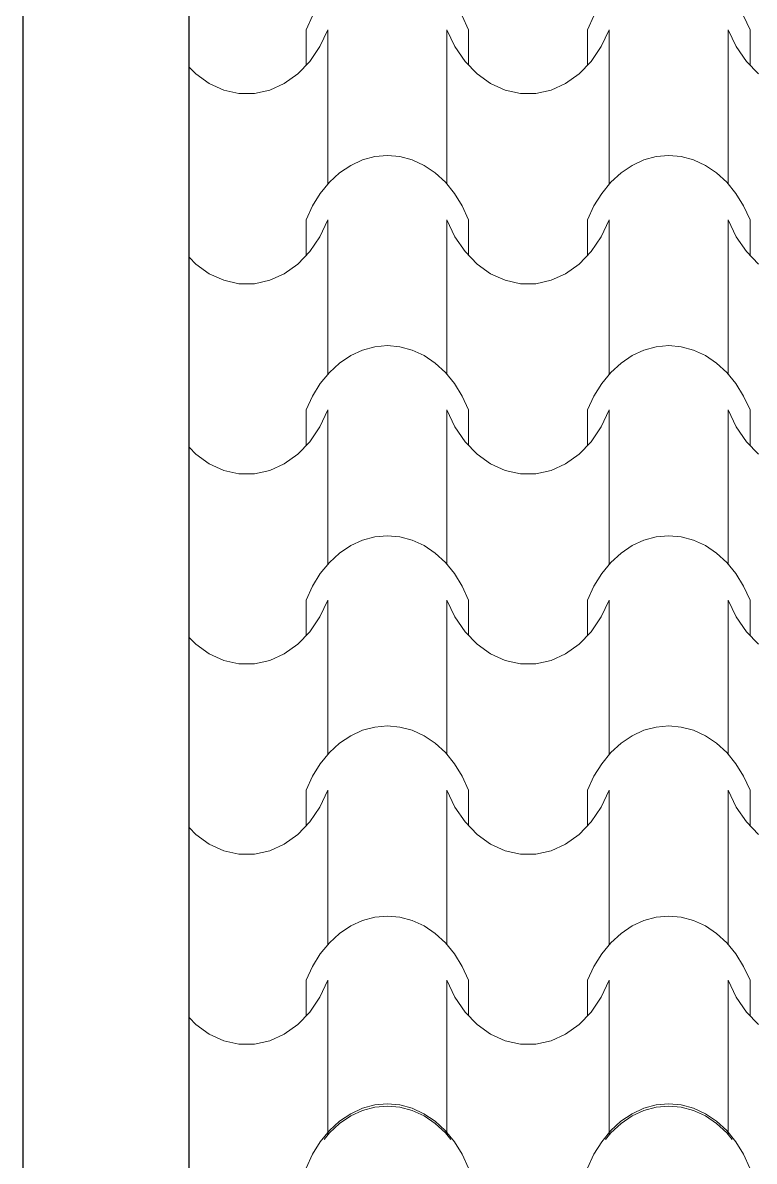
# Model space of a CAD drawing. Header units: millimetres. Extents: x 42452 to 2852333, y -419346 to 834876.
# Drawn here: x 2619026 to 2620782, y 657131 to 659864 of the extents above; entities that cross this region are included whole.
import ezdxf

# ---------------------------------------------------------------- set-up
doc = ezdxf.new("R2010")
doc.units = ezdxf.units.MM
doc.layers.add('M-2 keramitin shtrixi_Ном._пера__21_Pen_No__1', color=7, linetype='Continuous', lineweight=15)
doc.layers.add('memar', color=7, linetype='Continuous', lineweight=25)

# ---------------------------------------------------------------- blocks, each defined once
blk = doc.blocks.new('*X17')
at = {"layer": 'M-2 keramitin shtrixi_Ном._пера__21_Pen_No__1', "color": 7, "linetype": 'Continuous', "lineweight": 15}
for p, q in [((-266580.7, -1353510.1), (-266580.7, -1353428.7)), ((-266295.2, -1353510.1), (-266295.2, -1353428.7)), ((-265905.2, -1353510.1), (-265905.2, -1353428.7)), ((-265619.6, -1353510.1), (-265619.6, -1353428.7)), ((-266552.7, -1353483.6), (-266526, -1353465.7)), ((-266526, -1353465.7), (-266497.6, -1353452.6)), ((-266497.6, -1353452.6), (-266468.1, -1353444.6)), ((-266468.1, -1353444.6), (-266438, -1353441.9)), ((-266438, -1353441.9), (-266407.9, -1353444.6)), ((-266407.9, -1353444.6), (-266378.4, -1353452.6)), ((-266378.4, -1353452.6), (-266350, -1353465.7)), ((-266350, -1353465.7), (-266323.3, -1353483.6)), ((-265877.1, -1353483.6), (-265850.4, -1353465.7)), ((-265850.4, -1353465.7), (-265822, -1353452.6)), ((-265822, -1353452.6), (-265792.5, -1353444.6)), ((-265792.5, -1353444.6), (-265762.4, -1353441.9)), ((-265762.4, -1353441.9), (-265732.3, -1353444.6)), ((-265732.3, -1353444.6), (-265702.8, -1353452.6)), ((-265702.8, -1353452.6), (-265674.4, -1353465.7)), ((-265674.4, -1353465.7), (-265647.7, -1353483.6)), ((-266577.1, -1353506.2), (-266552.7, -1353483.6)), ((-266323.3, -1353483.6), (-266298.8, -1353506.2)), ((-265901.6, -1353506.2), (-265877.1, -1353483.6)), ((-265647.7, -1353483.6), (-265623.2, -1353506.2)), ((-266599, -1353532.8), (-266577.1, -1353506.2)), ((-266298.8, -1353506.2), (-266277, -1353532.8)), ((-265923.4, -1353532.8), (-265901.6, -1353506.2)), ((-265623.2, -1353506.2), (-265601.4, -1353532.8)), ((-266617.7, -1353563), (-266599, -1353532.8)), ((-266277, -1353532.8), (-266258.2, -1353563)), ((-265942.1, -1353563), (-265923.4, -1353532.8)), ((-265601.4, -1353532.8), (-265582.7, -1353563)), ((-266633, -1353596.3), (-266617.7, -1353563)), ((-266258.2, -1353563), (-266243, -1353596.3)), ((-265957.4, -1353596.3), (-265942.1, -1353563)), ((-265582.7, -1353563), (-265567.4, -1353596.3)), ((-266633, -1359985.1), (-266617.7, -1359951.9)), ((-266258.2, -1359951.9), (-266243, -1359985.1)), ((-265957.4, -1359985.1), (-265942.1, -1359951.9)), ((-265582.7, -1359951.9), (-265567.4, -1359985.1)), ((-266633, -1360070.2), (-266633, -1359985.1)), ((-266580.7, -1359985.1), (-266600.1, -1360025.6)), ((-266580.7, -1360170.2), (-266580.7, -1359985.1)), ((-266295.2, -1360170.2), (-266295.2, -1359985.1)), ((-266275.9, -1360025.6), (-266295.2, -1359985.1)), ((-266243, -1360070.2), (-266243, -1359985.1)), ((-265957.4, -1360070.2), (-265957.4, -1359985.1)), ((-265905.2, -1359985.1), (-265924.5, -1360025.6)), ((-265905.2, -1360170.2), (-265905.2, -1359985.1)), ((-265619.6, -1360170.2), (-265619.6, -1359985.1)), ((-265600.3, -1360025.6), (-265619.6, -1359985.1)), ((-265567.4, -1360070.2), (-265567.4, -1359985.1)), ((-266600.1, -1360025.6), (-266624.5, -1360061.4)), ((-266251.5, -1360061.4), (-266275.9, -1360025.6)), ((-265924.5, -1360025.6), (-265948.9, -1360061.4)), ((-265575.9, -1360061.4), (-265600.3, -1360025.6)), ((-266898.2, -1360091.3), (-266913.4, -1360075.5)), ((-266624.5, -1360061.4), (-266653.3, -1360091.3)), ((-266222.7, -1360091.3), (-266251.5, -1360061.4)), ((-265948.9, -1360061.4), (-265977.7, -1360091.3)), ((-265547.1, -1360091.3), (-265575.9, -1360061.4)), ((-266865.9, -1360114.5), (-266898.2, -1360091.3)), ((-266653.3, -1360091.3), (-266685.6, -1360114.5)), ((-266190.3, -1360114.5), (-266222.7, -1360091.3)), ((-265977.7, -1360091.3), (-266010.1, -1360114.5)), ((-266830.9, -1360130.4), (-266865.9, -1360114.5)), ((-266794.3, -1360138.4), (-266830.9, -1360130.4)), ((-266720.6, -1360130.4), (-266757.2, -1360138.4)), ((-266685.6, -1360114.5), (-266720.6, -1360130.4)), ((-266155.3, -1360130.4), (-266190.3, -1360114.5)), ((-266118.7, -1360138.4), (-266155.3, -1360130.4)), ((-266045.1, -1360130.4), (-266081.6, -1360138.4)), ((-266010.1, -1360114.5), (-266045.1, -1360130.4)), ((-266775.7, -1360138.4), (-266794.3, -1360138.4)), ((-266757.2, -1360138.4), (-266775.7, -1360138.4)), ((-266100.2, -1360138.4), (-266118.7, -1360138.4)), ((-266081.6, -1360138.4), (-266100.2, -1360138.4)), ((-266580.7, -1360355.3), (-266580.7, -1360170.2)), ((-266295.2, -1360355.3), (-266295.2, -1360170.2)), ((-265905.2, -1360355.3), (-265905.2, -1360170.2)), ((-265619.6, -1360355.3), (-265619.6, -1360170.2)), ((-266526, -1360310.9), (-266497.6, -1360297.8)), ((-266497.6, -1360297.8), (-266468.1, -1360289.8)), ((-266468.1, -1360289.8), (-266438, -1360287.2)), ((-266438, -1360287.2), (-266407.9, -1360289.8)), ((-266407.9, -1360289.8), (-266378.4, -1360297.8)), ((-266378.4, -1360297.8), (-266350, -1360310.9)), ((-265850.4, -1360310.9), (-265822, -1360297.8)), ((-265822, -1360297.8), (-265792.5, -1360289.8)), ((-265792.5, -1360289.8), (-265762.4, -1360287.2)), ((-265762.4, -1360287.2), (-265732.3, -1360289.8)), ((-265732.3, -1360289.8), (-265702.8, -1360297.8)), ((-265702.8, -1360297.8), (-265674.4, -1360310.9)), ((-266552.7, -1360328.9), (-266526, -1360310.9)), ((-266350, -1360310.9), (-266323.3, -1360328.9)), ((-265877.1, -1360328.9), (-265850.4, -1360310.9)), ((-265674.4, -1360310.9), (-265647.7, -1360328.9)), ((-266599, -1360378), (-266577.1, -1360351.4)), ((-266577.1, -1360351.4), (-266552.7, -1360328.9)), ((-266323.3, -1360328.9), (-266298.8, -1360351.4)), ((-266298.8, -1360351.4), (-266277, -1360378)), ((-265923.4, -1360378), (-265901.6, -1360351.4)), ((-265901.6, -1360351.4), (-265877.1, -1360328.9)), ((-265647.7, -1360328.9), (-265623.2, -1360351.4)), ((-265623.2, -1360351.4), (-265601.4, -1360378)), ((-266617.7, -1360408.2), (-266599, -1360378)), ((-266277, -1360378), (-266258.2, -1360408.2)), ((-265942.1, -1360408.2), (-265923.4, -1360378)), ((-265601.4, -1360378), (-265582.7, -1360408.2)), ((-266633, -1360441.5), (-266617.7, -1360408.2)), ((-266258.2, -1360408.2), (-266243, -1360441.5)), ((-265957.4, -1360441.5), (-265942.1, -1360408.2)), ((-265582.7, -1360408.2), (-265567.4, -1360441.5)), ((-266633, -1360526.6), (-266633, -1360441.5)), ((-266580.7, -1360441.5), (-266600.1, -1360482)), ((-266580.7, -1360626.6), (-266580.7, -1360441.5)), ((-266295.2, -1360626.6), (-266295.2, -1360441.5)), ((-266275.9, -1360482), (-266295.2, -1360441.5)), ((-266243, -1360526.6), (-266243, -1360441.5)), ((-265957.4, -1360526.6), (-265957.4, -1360441.5)), ((-265905.2, -1360441.5), (-265924.5, -1360482)), ((-265905.2, -1360626.6), (-265905.2, -1360441.5)), ((-265619.6, -1360626.6), (-265619.6, -1360441.5)), ((-265600.3, -1360482), (-265619.6, -1360441.5)), ((-265567.4, -1360526.6), (-265567.4, -1360441.5)), ((-266600.1, -1360482), (-266624.5, -1360517.7)), ((-266251.5, -1360517.7), (-266275.9, -1360482)), ((-265924.5, -1360482), (-265948.9, -1360517.7)), ((-265575.9, -1360517.7), (-265600.3, -1360482)), ((-266624.5, -1360517.7), (-266653.3, -1360547.6)), ((-266222.7, -1360547.6), (-266251.5, -1360517.7)), ((-265948.9, -1360517.7), (-265977.7, -1360547.6)), ((-265547.1, -1360547.6), (-265575.9, -1360517.7)), ((-266898.2, -1360547.6), (-266913.4, -1360531.8)), ((-266865.9, -1360570.9), (-266898.2, -1360547.6)), ((-266830.9, -1360586.7), (-266865.9, -1360570.9)), ((-266685.6, -1360570.9), (-266720.6, -1360586.7)), ((-266653.3, -1360547.6), (-266685.6, -1360570.9)), ((-266190.3, -1360570.9), (-266222.7, -1360547.6)), ((-266155.3, -1360586.7), (-266190.3, -1360570.9)), ((-266010.1, -1360570.9), (-266045.1, -1360586.7)), ((-265977.7, -1360547.6), (-266010.1, -1360570.9)), ((-266794.3, -1360594.8), (-266830.9, -1360586.7)), ((-266775.7, -1360594.8), (-266794.3, -1360594.8)), ((-266757.2, -1360594.8), (-266775.7, -1360594.8)), ((-266720.6, -1360586.7), (-266757.2, -1360594.8)), ((-266118.7, -1360594.8), (-266155.3, -1360586.7)), ((-266100.2, -1360594.8), (-266118.7, -1360594.8)), ((-266081.6, -1360594.8), (-266100.2, -1360594.8)), ((-266045.1, -1360586.7), (-266081.6, -1360594.8)), ((-266580.7, -1360811.6), (-266580.7, -1360626.6)), ((-266295.2, -1360811.6), (-266295.2, -1360626.6)), ((-265905.2, -1360811.6), (-265905.2, -1360626.6)), ((-265619.6, -1360811.6), (-265619.6, -1360626.6)), ((-266526, -1360767.2), (-266497.6, -1360754.1)), ((-266497.6, -1360754.1), (-266468.1, -1360746.2)), ((-266468.1, -1360746.2), (-266438, -1360743.5)), ((-266438, -1360743.5), (-266407.9, -1360746.2)), ((-266407.9, -1360746.2), (-266378.4, -1360754.1)), ((-266378.4, -1360754.1), (-266350, -1360767.2)), ((-265850.4, -1360767.2), (-265822, -1360754.1)), ((-265822, -1360754.1), (-265792.5, -1360746.2)), ((-265792.5, -1360746.2), (-265762.4, -1360743.5)), ((-265762.4, -1360743.5), (-265732.3, -1360746.2)), ((-265732.3, -1360746.2), (-265702.8, -1360754.1)), ((-265702.8, -1360754.1), (-265674.4, -1360767.2)), ((-266577.1, -1360807.7), (-266552.7, -1360785.2)), ((-266552.7, -1360785.2), (-266526, -1360767.2)), ((-266350, -1360767.2), (-266323.3, -1360785.2)), ((-266323.3, -1360785.2), (-266298.8, -1360807.7)), ((-265901.6, -1360807.7), (-265877.1, -1360785.2)), ((-265877.1, -1360785.2), (-265850.4, -1360767.2)), ((-265674.4, -1360767.2), (-265647.7, -1360785.2)), ((-265647.7, -1360785.2), (-265623.2, -1360807.7)), ((-266599, -1360834.4), (-266577.1, -1360807.7)), ((-266298.8, -1360807.7), (-266277, -1360834.4)), ((-265923.4, -1360834.4), (-265901.6, -1360807.7)), ((-265623.2, -1360807.7), (-265601.4, -1360834.4)), ((-266617.7, -1360864.6), (-266599, -1360834.4)), ((-266277, -1360834.4), (-266258.2, -1360864.6)), ((-265942.1, -1360864.6), (-265923.4, -1360834.4)), ((-265601.4, -1360834.4), (-265582.7, -1360864.6)), ((-266633, -1360897.8), (-266617.7, -1360864.6)), ((-266258.2, -1360864.6), (-266243, -1360897.8)), ((-265957.4, -1360897.8), (-265942.1, -1360864.6)), ((-265582.7, -1360864.6), (-265567.4, -1360897.8)), ((-266633, -1360982.9), (-266633, -1360897.8)), ((-266580.7, -1360897.8), (-266600.1, -1360938.3)), ((-266580.7, -1361082.9), (-266580.7, -1360897.8)), ((-266295.2, -1361082.9), (-266295.2, -1360897.8)), ((-266275.9, -1360938.3), (-266295.2, -1360897.8)), ((-266243, -1360982.9), (-266243, -1360897.8)), ((-265957.4, -1360982.9), (-265957.4, -1360897.8)), ((-265905.2, -1360897.8), (-265924.5, -1360938.3)), ((-265905.2, -1361082.9), (-265905.2, -1360897.8)), ((-265619.6, -1361082.9), (-265619.6, -1360897.8)), ((-265600.3, -1360938.3), (-265619.6, -1360897.8)), ((-265567.4, -1360982.9), (-265567.4, -1360897.8)), ((-266600.1, -1360938.3), (-266624.5, -1360974.1)), ((-266251.5, -1360974.1), (-266275.9, -1360938.3)), ((-265924.5, -1360938.3), (-265948.9, -1360974.1)), ((-265575.9, -1360974.1), (-265600.3, -1360938.3)), ((-266624.5, -1360974.1), (-266653.3, -1361004)), ((-266222.7, -1361004), (-266251.5, -1360974.1)), ((-265948.9, -1360974.1), (-265977.7, -1361004)), ((-265547.1, -1361004), (-265575.9, -1360974.1)), ((-266898.2, -1361004), (-266913.4, -1360988.2)), ((-266865.9, -1361027.2), (-266898.2, -1361004)), ((-266653.3, -1361004), (-266685.6, -1361027.2)), ((-266190.3, -1361027.2), (-266222.7, -1361004)), ((-265977.7, -1361004), (-266010.1, -1361027.2)), ((-266830.9, -1361043.1), (-266865.9, -1361027.2)), ((-266685.6, -1361027.2), (-266720.6, -1361043.1)), ((-266155.3, -1361043.1), (-266190.3, -1361027.2)), ((-266010.1, -1361027.2), (-266045.1, -1361043.1)), ((-266794.3, -1361051.1), (-266830.9, -1361043.1)), ((-266775.7, -1361051.1), (-266794.3, -1361051.1)), ((-266757.2, -1361051.1), (-266775.7, -1361051.1)), ((-266720.6, -1361043.1), (-266757.2, -1361051.1)), ((-266118.7, -1361051.1), (-266155.3, -1361043.1)), ((-266100.2, -1361051.1), (-266118.7, -1361051.1)), ((-266081.6, -1361051.1), (-266100.2, -1361051.1)), ((-266045.1, -1361043.1), (-266081.6, -1361051.1)), ((-266580.7, -1361268), (-266580.7, -1361082.9)), ((-266295.2, -1361268), (-266295.2, -1361082.9)), ((-265905.2, -1361268), (-265905.2, -1361082.9)), ((-265619.6, -1361268), (-265619.6, -1361082.9)), ((-266468.1, -1361202.5), (-266438, -1361199.9)), ((-266438, -1361199.9), (-266407.9, -1361202.5)), ((-265792.5, -1361202.5), (-265762.4, -1361199.9)), ((-265762.4, -1361199.9), (-265732.3, -1361202.5)), ((-266552.7, -1361241.6), (-266526, -1361223.6)), ((-266526, -1361223.6), (-266497.6, -1361210.5)), ((-266497.6, -1361210.5), (-266468.1, -1361202.5)), ((-266407.9, -1361202.5), (-266378.4, -1361210.5)), ((-266378.4, -1361210.5), (-266350, -1361223.6)), ((-266350, -1361223.6), (-266323.3, -1361241.6)), ((-265877.1, -1361241.6), (-265850.4, -1361223.6)), ((-265850.4, -1361223.6), (-265822, -1361210.5)), ((-265822, -1361210.5), (-265792.5, -1361202.5)), ((-265732.3, -1361202.5), (-265702.8, -1361210.5)), ((-265702.8, -1361210.5), (-265674.4, -1361223.6)), ((-265674.4, -1361223.6), (-265647.7, -1361241.6)), ((-266577.1, -1361264.1), (-266552.7, -1361241.6)), ((-266323.3, -1361241.6), (-266298.8, -1361264.1)), ((-265901.6, -1361264.1), (-265877.1, -1361241.6)), ((-265647.7, -1361241.6), (-265623.2, -1361264.1)), ((-266599, -1361290.7), (-266577.1, -1361264.1)), ((-266298.8, -1361264.1), (-266277, -1361290.7)), ((-265923.4, -1361290.7), (-265901.6, -1361264.1)), ((-265623.2, -1361264.1), (-265601.4, -1361290.7)), ((-266617.7, -1361320.9), (-266599, -1361290.7)), ((-266277, -1361290.7), (-266258.2, -1361320.9)), ((-265942.1, -1361320.9), (-265923.4, -1361290.7)), ((-265601.4, -1361290.7), (-265582.7, -1361320.9)), ((-266633, -1361354.2), (-266617.7, -1361320.9)), ((-266258.2, -1361320.9), (-266243, -1361354.2)), ((-265957.4, -1361354.2), (-265942.1, -1361320.9)), ((-265582.7, -1361320.9), (-265567.4, -1361354.2)), ((-266633, -1361439.3), (-266633, -1361354.2)), ((-266580.7, -1361354.2), (-266600.1, -1361394.7)), ((-266580.7, -1361539.3), (-266580.7, -1361354.2)), ((-266295.2, -1361539.3), (-266295.2, -1361354.2)), ((-266275.9, -1361394.7), (-266295.2, -1361354.2)), ((-266243, -1361439.3), (-266243, -1361354.2)), ((-265957.4, -1361439.3), (-265957.4, -1361354.2)), ((-265905.2, -1361354.2), (-265924.5, -1361394.7)), ((-265905.2, -1361539.3), (-265905.2, -1361354.2)), ((-265619.6, -1361539.3), (-265619.6, -1361354.2)), ((-265600.3, -1361394.7), (-265619.6, -1361354.2)), ((-265567.4, -1361439.3), (-265567.4, -1361354.2)), ((-266600.1, -1361394.7), (-266624.5, -1361430.4)), ((-266251.5, -1361430.4), (-266275.9, -1361394.7)), ((-265924.5, -1361394.7), (-265948.9, -1361430.4)), ((-265575.9, -1361430.4), (-265600.3, -1361394.7)), ((-266898.2, -1361460.3), (-266913.4, -1361444.5)), ((-266624.5, -1361430.4), (-266653.3, -1361460.3)), ((-266222.7, -1361460.3), (-266251.5, -1361430.4)), ((-265948.9, -1361430.4), (-265977.7, -1361460.3)), ((-265547.1, -1361460.3), (-265575.9, -1361430.4)), ((-266865.9, -1361483.6), (-266898.2, -1361460.3)), ((-266653.3, -1361460.3), (-266685.6, -1361483.6)), ((-266190.3, -1361483.6), (-266222.7, -1361460.3)), ((-265977.7, -1361460.3), (-266010.1, -1361483.6)), ((-266830.9, -1361499.4), (-266865.9, -1361483.6)), ((-266794.3, -1361507.5), (-266830.9, -1361499.4)), ((-266720.6, -1361499.4), (-266757.2, -1361507.5)), ((-266685.6, -1361483.6), (-266720.6, -1361499.4)), ((-266155.3, -1361499.4), (-266190.3, -1361483.6)), ((-266118.7, -1361507.5), (-266155.3, -1361499.4)), ((-266045.1, -1361499.4), (-266081.6, -1361507.5)), ((-266010.1, -1361483.6), (-266045.1, -1361499.4)), ((-266775.7, -1361507.5), (-266794.3, -1361507.5)), ((-266757.2, -1361507.5), (-266775.7, -1361507.5)), ((-266100.2, -1361507.5), (-266118.7, -1361507.5)), ((-266081.6, -1361507.5), (-266100.2, -1361507.5)), ((-266580.7, -1361724.3), (-266580.7, -1361539.3)), ((-266295.2, -1361724.3), (-266295.2, -1361539.3)), ((-265905.2, -1361724.3), (-265905.2, -1361539.3)), ((-265619.6, -1361724.3), (-265619.6, -1361539.3)), ((-266497.6, -1361666.8), (-266468.1, -1361658.9)), ((-266468.1, -1361658.9), (-266438, -1361656.2)), ((-266438, -1361656.2), (-266407.9, -1361658.9)), ((-266407.9, -1361658.9), (-266378.4, -1361666.8)), ((-265822, -1361666.8), (-265792.5, -1361658.9)), ((-265792.5, -1361658.9), (-265762.4, -1361656.2)), ((-265762.4, -1361656.2), (-265732.3, -1361658.9)), ((-265732.3, -1361658.9), (-265702.8, -1361666.8)), ((-266552.7, -1361697.9), (-266526, -1361679.9)), ((-266526, -1361679.9), (-266497.6, -1361666.8)), ((-266378.4, -1361666.8), (-266350, -1361679.9)), ((-266350, -1361679.9), (-266323.3, -1361697.9)), ((-265877.1, -1361697.9), (-265850.4, -1361679.9)), ((-265850.4, -1361679.9), (-265822, -1361666.8)), ((-265702.8, -1361666.8), (-265674.4, -1361679.9)), ((-265674.4, -1361679.9), (-265647.7, -1361697.9)), ((-266599, -1361747.1), (-266577.1, -1361720.4)), ((-266577.1, -1361720.4), (-266552.7, -1361697.9)), ((-266323.3, -1361697.9), (-266298.8, -1361720.4)), ((-266298.8, -1361720.4), (-266277, -1361747.1)), ((-265923.4, -1361747.1), (-265901.6, -1361720.4)), ((-265901.6, -1361720.4), (-265877.1, -1361697.9)), ((-265647.7, -1361697.9), (-265623.2, -1361720.4)), ((-265623.2, -1361720.4), (-265601.4, -1361747.1)), ((-266617.7, -1361777.3), (-266599, -1361747.1)), ((-266277, -1361747.1), (-266258.2, -1361777.3)), ((-265942.1, -1361777.3), (-265923.4, -1361747.1)), ((-265601.4, -1361747.1), (-265582.7, -1361777.3)), ((-266633, -1361810.5), (-266617.7, -1361777.3)), ((-266258.2, -1361777.3), (-266243, -1361810.5)), ((-265957.4, -1361810.5), (-265942.1, -1361777.3)), ((-265582.7, -1361777.3), (-265567.4, -1361810.5)), ((-266633, -1361895.6), (-266633, -1361810.5)), ((-266580.7, -1361810.5), (-266600.1, -1361851)), ((-266580.7, -1361995.6), (-266580.7, -1361810.5)), ((-266295.2, -1361995.6), (-266295.2, -1361810.5)), ((-266275.9, -1361851), (-266295.2, -1361810.5)), ((-266243, -1361895.6), (-266243, -1361810.5)), ((-265957.4, -1361895.6), (-265957.4, -1361810.5)), ((-265905.2, -1361810.5), (-265924.5, -1361851)), ((-265905.2, -1361995.6), (-265905.2, -1361810.5)), ((-265619.6, -1361995.6), (-265619.6, -1361810.5)), ((-265600.3, -1361851), (-265619.6, -1361810.5)), ((-265567.4, -1361895.6), (-265567.4, -1361810.5)), ((-266600.1, -1361851), (-266624.5, -1361886.8)), ((-266251.5, -1361886.8), (-266275.9, -1361851)), ((-265924.5, -1361851), (-265948.9, -1361886.8)), ((-265575.9, -1361886.8), (-265600.3, -1361851)), ((-266898.2, -1361916.7), (-266913.4, -1361900.9)), ((-266624.5, -1361886.8), (-266653.3, -1361916.7)), ((-266222.7, -1361916.7), (-266251.5, -1361886.8)), ((-265948.9, -1361886.8), (-265977.7, -1361916.7)), ((-265547.1, -1361916.7), (-265575.9, -1361886.8)), ((-266865.9, -1361939.9), (-266898.2, -1361916.7)), ((-266653.3, -1361916.7), (-266685.6, -1361939.9)), ((-266190.3, -1361939.9), (-266222.7, -1361916.7)), ((-265977.7, -1361916.7), (-266010.1, -1361939.9)), ((-266830.9, -1361955.8), (-266865.9, -1361939.9)), ((-266794.3, -1361963.8), (-266830.9, -1361955.8)), ((-266775.7, -1361963.8), (-266794.3, -1361963.8)), ((-266757.2, -1361963.8), (-266775.7, -1361963.8)), ((-266720.6, -1361955.8), (-266757.2, -1361963.8)), ((-266685.6, -1361939.9), (-266720.6, -1361955.8)), ((-266155.3, -1361955.8), (-266190.3, -1361939.9)), ((-266118.7, -1361963.8), (-266155.3, -1361955.8)), ((-266100.2, -1361963.8), (-266118.7, -1361963.8)), ((-266081.6, -1361963.8), (-266100.2, -1361963.8)), ((-266045.1, -1361955.8), (-266081.6, -1361963.8)), ((-266010.1, -1361939.9), (-266045.1, -1361955.8)), ((-266580.7, -1362180.7), (-266580.7, -1361995.6)), ((-266295.2, -1362180.7), (-266295.2, -1361995.6)), ((-265905.2, -1362180.7), (-265905.2, -1361995.6)), ((-265619.6, -1362180.7), (-265619.6, -1361995.6)), ((-266526, -1362136.3), (-266497.6, -1362123.2)), ((-266497.6, -1362123.2), (-266468.1, -1362115.2)), ((-266468.1, -1362115.2), (-266438, -1362112.6)), ((-266438, -1362112.6), (-266407.9, -1362115.2)), ((-266407.9, -1362115.2), (-266378.4, -1362123.2)), ((-266378.4, -1362123.2), (-266350, -1362136.3)), ((-265850.4, -1362136.3), (-265822, -1362123.2)), ((-265822, -1362123.2), (-265792.5, -1362115.2)), ((-265792.5, -1362115.2), (-265762.4, -1362112.6)), ((-265762.4, -1362112.6), (-265732.3, -1362115.2)), ((-265732.3, -1362115.2), (-265702.8, -1362123.2)), ((-265702.8, -1362123.2), (-265674.4, -1362136.3)), ((-266577.1, -1362176.8), (-266552.7, -1362154.3)), ((-266552.7, -1362154.3), (-266526, -1362136.3)), ((-266350, -1362136.3), (-266323.3, -1362154.3)), ((-266323.3, -1362154.3), (-266298.8, -1362176.8)), ((-265901.6, -1362176.8), (-265877.1, -1362154.3)), ((-265877.1, -1362154.3), (-265850.4, -1362136.3)), ((-265674.4, -1362136.3), (-265647.7, -1362154.3)), ((-265647.7, -1362154.3), (-265623.2, -1362176.8)), ((-266599, -1362203.4), (-266577.1, -1362176.8)), ((-266298.8, -1362176.8), (-266277, -1362203.4)), ((-265923.4, -1362203.4), (-265901.6, -1362176.8)), ((-265623.2, -1362176.8), (-265601.4, -1362203.4)), ((-266617.7, -1362233.6), (-266599, -1362203.4)), ((-266277, -1362203.4), (-266258.2, -1362233.6)), ((-265942.1, -1362233.6), (-265923.4, -1362203.4)), ((-265601.4, -1362203.4), (-265582.7, -1362233.6)), ((-266633, -1362266.9), (-266617.7, -1362233.6)), ((-266258.2, -1362233.6), (-266243, -1362266.9)), ((-265957.4, -1362266.9), (-265942.1, -1362233.6)), ((-265582.7, -1362233.6), (-265567.4, -1362266.9)), ((-266633, -1362352), (-266633, -1362266.9)), ((-266580.7, -1362266.9), (-266600.1, -1362307.4)), ((-266580.7, -1362452), (-266580.7, -1362266.9)), ((-266295.2, -1362452), (-266295.2, -1362266.9)), ((-266275.9, -1362307.4), (-266295.2, -1362266.9)), ((-266243, -1362352), (-266243, -1362266.9)), ((-265957.4, -1362352), (-265957.4, -1362266.9)), ((-265905.2, -1362266.9), (-265924.5, -1362307.4)), ((-265905.2, -1362452), (-265905.2, -1362266.9)), ((-265619.6, -1362452), (-265619.6, -1362266.9)), ((-265600.3, -1362307.4), (-265619.6, -1362266.9)), ((-265567.4, -1362352), (-265567.4, -1362266.9)), ((-266600.1, -1362307.4), (-266624.5, -1362343.1)), ((-266251.5, -1362343.1), (-266275.9, -1362307.4)), ((-265924.5, -1362307.4), (-265948.9, -1362343.1)), ((-265575.9, -1362343.1), (-265600.3, -1362307.4)), ((-266624.5, -1362343.1), (-266653.3, -1362373)), ((-266222.7, -1362373), (-266251.5, -1362343.1)), ((-265948.9, -1362343.1), (-265977.7, -1362373)), ((-265547.1, -1362373), (-265575.9, -1362343.1)), ((-266898.2, -1362373), (-266913.4, -1362357.2)), ((-266865.9, -1362396.3), (-266898.2, -1362373)), ((-266653.3, -1362373), (-266685.6, -1362396.3)), ((-266190.3, -1362396.3), (-266222.7, -1362373)), ((-265977.7, -1362373), (-266010.1, -1362396.3)), ((-266830.9, -1362412.1), (-266865.9, -1362396.3)), ((-266685.6, -1362396.3), (-266720.6, -1362412.1)), ((-266155.3, -1362412.1), (-266190.3, -1362396.3)), ((-266010.1, -1362396.3), (-266045.1, -1362412.1)), ((-266794.3, -1362420.2), (-266830.9, -1362412.1)), ((-266775.7, -1362420.2), (-266794.3, -1362420.2)), ((-266757.2, -1362420.2), (-266775.7, -1362420.2)), ((-266720.6, -1362412.1), (-266757.2, -1362420.2)), ((-266118.7, -1362420.2), (-266155.3, -1362412.1)), ((-266100.2, -1362420.2), (-266118.7, -1362420.2)), ((-266081.6, -1362420.2), (-266100.2, -1362420.2)), ((-266045.1, -1362412.1), (-266081.6, -1362420.2)), ((-266580.7, -1362637), (-266580.7, -1362452)), ((-266295.2, -1362637), (-266295.2, -1362452)), ((-265905.2, -1362637), (-265905.2, -1362452)), ((-265619.6, -1362637), (-265619.6, -1362452)), ((-266552.7, -1362610.6), (-266526, -1362592.6)), ((-266526, -1362592.6), (-266497.6, -1362579.5)), ((-266497.6, -1362579.5), (-266468.1, -1362571.6)), ((-266468.1, -1362571.6), (-266438, -1362568.9)), ((-266438, -1362568.9), (-266407.9, -1362571.6)), ((-266407.9, -1362571.6), (-266378.4, -1362579.5)), ((-266378.4, -1362579.5), (-266350, -1362592.6)), ((-266350, -1362592.6), (-266323.3, -1362610.6)), ((-265877.1, -1362610.6), (-265850.4, -1362592.6)), ((-265850.4, -1362592.6), (-265822, -1362579.5)), ((-265822, -1362579.5), (-265792.5, -1362571.6)), ((-265792.5, -1362571.6), (-265762.4, -1362568.9)), ((-265762.4, -1362568.9), (-265732.3, -1362571.6)), ((-265732.3, -1362571.6), (-265702.8, -1362579.5)), ((-265702.8, -1362579.5), (-265674.4, -1362592.6)), ((-265674.4, -1362592.6), (-265647.7, -1362610.6)), ((-266577.1, -1362633.1), (-266552.7, -1362610.6)), ((-266323.3, -1362610.6), (-266298.8, -1362633.1)), ((-265901.6, -1362633.1), (-265877.1, -1362610.6)), ((-265647.7, -1362610.6), (-265623.2, -1362633.1)), ((-266590.1, -1362648.9), (-266577.1, -1362633.1)), ((-266298.8, -1362633.1), (-266285.8, -1362648.9)), ((-265914.5, -1362648.9), (-265901.6, -1362633.1)), ((-265623.2, -1362633.1), (-265610.3, -1362648.9))]:
    blk.add_line(p, q, dxfattribs=at)
blk = doc.blocks.new('Fill_2')
at = {"layer": 'M-2 keramitin shtrixi_Ном._пера__21_Pen_No__1', "color": 7, "linetype": 'Continuous', "lineweight": 15}
blk.add_blockref('*X17', (0, 0), dxfattribs=at)

msp = doc.modelspace()

# ---------------------------------------------------------------- linework, layer by layer
at = {"layer": 'memar', "color": 0, "lineweight": 25}
for points in [[(2619425.96341, 648461.54702), (2619426.33479, 673661.54702)], [(2619026.14, 660761.54702), (2619026.14, 654947.03873)]]:
    msp.add_lwpolyline(points, dxfattribs=at)

# ---------------------------------------------------------------- block references
at = {"layer": 'memar', "color": 7, "linetype": 'Continuous', "lineweight": 25}
for p in [(2886339.52978, 2019832.0495), (2886339.40236, 2010710.49399)]:
    msp.add_blockref('Fill_2', p, dxfattribs=at)

doc.saveas('drawing.dxf')
